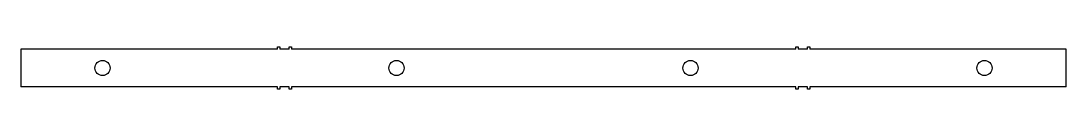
# Model space of a CAD drawing. Header units: inches. Extents: x 0 to 56, y 0 to 2.2.
import ezdxf

# ---------------------------------------------------------------- set-up
doc = ezdxf.new("R2010")
doc.units = ezdxf.units.IN
doc.header["$MEASUREMENT"] = 0
doc.layers.add('CUT', color=7, linetype='Continuous')

msp = doc.modelspace()

# ---------------------------------------------------------------- linework, layer by layer
at = {"layer": 'CUT'}
for p, q in [((13.7425, 2.125), (13.7425, 2.25)), ((13.7425, 2.25), (13.8675, 2.25)), ((13.8675, 2.25), (13.8675, 2.125)), ((14.3675, 2.125), (14.3675, 2.25)), ((14.3675, 2.25), (14.4925, 2.25)), ((14.4925, 2.25), (14.4925, 2.125)), ((41.5125, 2.125), (41.5125, 2.25)), ((41.5125, 2.25), (41.6375, 2.25)), ((41.6375, 2.25), (41.6375, 2.125)), ((42.1375, 2.125), (42.1375, 2.25)), ((42.1375, 2.25), (42.2625, 2.25)), ((42.2625, 2.25), (42.2625, 2.125)), ((13.7425, 2.125), (0, 2.125)), ((0, 2.125), (0, 0.125)), ((14.3675, 2.125), (13.8675, 2.125)), ((41.5125, 2.125), (14.4925, 2.125)), ((42.1375, 2.125), (41.6375, 2.125)), ((56, 2.125), (42.2625, 2.125)), ((56, 0.125), (56, 2.125)), ((13.7425, 0.125), (0, 0.125)), ((13.7425, 0), (13.7425, 0.125)), ((13.8675, 0), (13.7425, 0)), ((14.3675, 0.125), (13.8675, 0.125)), ((13.8675, 0.125), (13.8675, 0)), ((14.3675, 0), (14.3675, 0.125)), ((14.4925, 0), (14.3675, 0)), ((14.4925, 0.125), (14.4925, 0)), ((41.5125, 0.125), (14.4925, 0.125)), ((41.5125, 0), (41.5125, 0.125)), ((41.6375, 0), (41.5125, 0)), ((42.1375, 0.125), (41.6375, 0.125)), ((41.6375, 0.125), (41.6375, 0)), ((42.1375, 0), (42.1375, 0.125)), ((42.2625, 0), (42.1375, 0)), ((42.2625, 0.125), (42.2625, 0)), ((56, 0.125), (42.2625, 0.125))]:
    msp.add_line(p, q, dxfattribs=at)
for centre in [(4.375, 1.125), (20.125, 1.125), (35.875, 1.125), (51.625, 1.125)]:
    msp.add_circle(centre, 0.406, dxfattribs=at)

doc.saveas('drawing.dxf')
